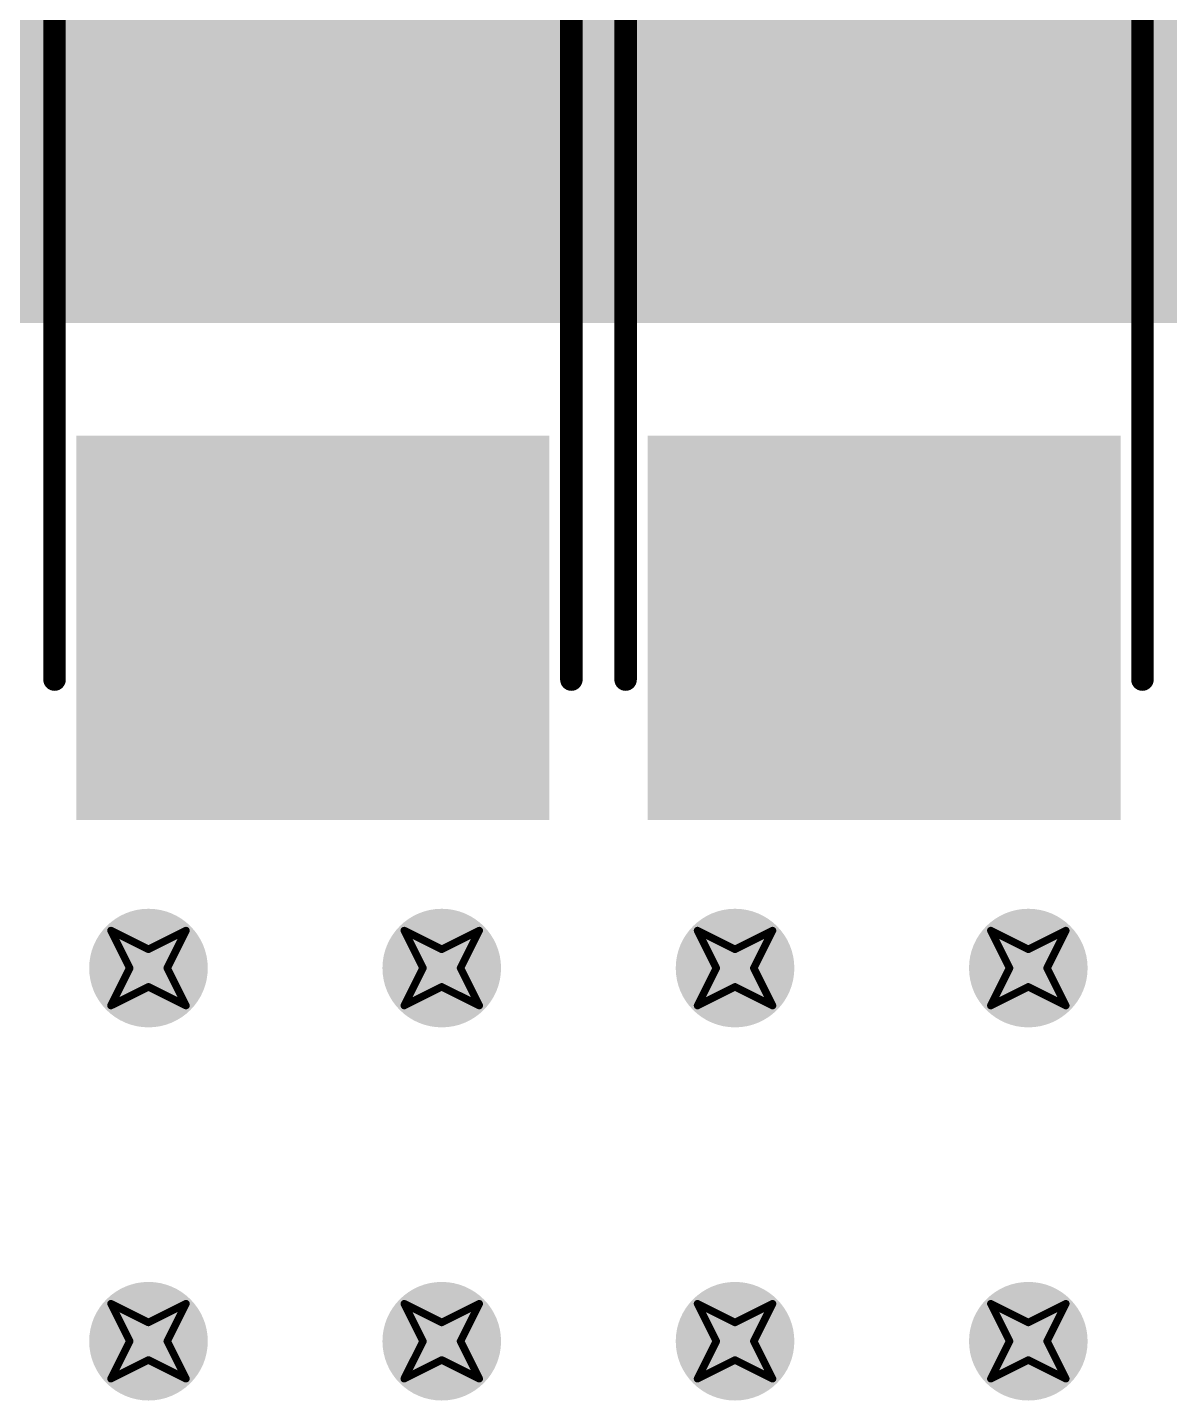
# Model space of a CAD drawing. Header units: inches. Extents: x -11 to 1110, y -7 to 455.
# Drawn here: x 597.59 to 605.32, y 18.18 to 27.48 of the extents above; entities that cross this region are included whole.
import ezdxf

# ---------------------------------------------------------------- set-up
doc = ezdxf.new("R2010")
doc.units = ezdxf.units.IN
for name, color, linetype in [('Bottom Layer', 5, 'Continuous'), ('Bottom Overlay', 54, 'Continuous'), ('Bottom Paste', 16, 'Continuous'), ('Bottom Solder', 6, 'Continuous'), ('Drill Drawing', 1, 'Continuous'), ('Top Layer', 1, 'Continuous'), ('Top Solder', 216, 'Continuous'), ('Via Holes', 16, 'Continuous')]:
    doc.layers.add(name, color=color, linetype=linetype)

# ---------------------------------------------------------------- blocks, each defined once
blk = doc.blocks.new('C____C_B_248')
at = {"layer": 'Bottom Layer'}
for points in [[(-3.9, 1.5), (-1.5, 1.5), (-1.5, -1.5), (-3.9, -1.5)], [(1.5, 1.5), (3.9, 1.5), (3.9, -1.5), (1.5, -1.5)]]:
    blk.add_hatch(color=5, dxfattribs=at).paths.add_polyline_path(points)
at = {"layer": 'Bottom Paste'}
for points in [[(-3.9, 1.5), (-1.5, 1.5), (-1.5, -1.5), (-3.9, -1.5)], [(1.5, 1.5), (3.9, 1.5), (3.9, -1.5), (1.5, -1.5)]]:
    blk.add_hatch(color=16, dxfattribs=at).paths.add_polyline_path(points)
at = {"layer": 'Bottom Solder'}
for points in [[(-4.0016, 1.6016), (-1.3984, 1.6016), (-1.3984, -1.6016), (-4.0016, -1.6016)], [(1.3984, 1.6016), (4.0016, 1.6016), (4.0016, -1.6016), (1.3984, -1.6016)]]:
    blk.add_hatch(color=6, dxfattribs=at).paths.add_polyline_path(points)
at = {"layer": 'Bottom Overlay'}
for points in [[(3.05, 1.75, 0.1524, 0.1524, 0), (-3.0251, 1.75, 0.1524, 0.1524, 0)], [(-4.4686, -0.4314, 0.127, 0.127, 0), (-4.4686, 0.229, 0.127, 0.127, 0)], [(-4.1384, -0.0758, 0.127, 0.127, 0), (-4.7988, -0.0758, 0.127, 0.127, 0)], [(3.05, -1.75, 0.1524, 0.1524, 0), (-3.0251, -1.75, 0.1524, 0.1524, 0)]]:
    blk.add_lwpolyline(points, format="xyseb", dxfattribs=at)
for points in [[(-3.0632, 1.75, 0.0762, 0.0762, 1), (-2.987, 1.75, 0.0762, 0.0762, 1)], [(3.0119, 1.75, 0.0762, 0.0762, 1), (3.0881, 1.75, 0.0762, 0.0762, 1)], [(-4.5004, 0.229, 0.0635, 0.0635, 1), (-4.4369, 0.229, 0.0635, 0.0635, 1)], [(-4.8306, -0.0758, 0.0635, 0.0635, 1), (-4.7671, -0.0758, 0.0635, 0.0635, 1)], [(-4.1702, -0.0758, 0.0635, 0.0635, 1), (-4.1067, -0.0758, 0.0635, 0.0635, 1)], [(-4.5004, -0.4314, 0.0635, 0.0635, 1), (-4.4369, -0.4314, 0.0635, 0.0635, 1)], [(-3.0632, -1.75, 0.0762, 0.0762, 1), (-2.987, -1.75, 0.0762, 0.0762, 1)], [(3.0119, -1.75, 0.0762, 0.0762, 1), (3.0881, -1.75, 0.0762, 0.0762, 1)]]:
    blk.add_lwpolyline(points, format="xyseb", close=True, dxfattribs=at)
blk = doc.blocks.new('C____C_B_249')
at = {"layer": 'Bottom Layer'}
for points in [[(-3.9, 1.5), (-1.5, 1.5), (-1.5, -1.5), (-3.9, -1.5)], [(1.5, 1.5), (3.9, 1.5), (3.9, -1.5), (1.5, -1.5)]]:
    blk.add_hatch(color=5, dxfattribs=at).paths.add_polyline_path(points)
at = {"layer": 'Bottom Paste'}
for points in [[(-3.9, 1.5), (-1.5, 1.5), (-1.5, -1.5), (-3.9, -1.5)], [(1.5, 1.5), (3.9, 1.5), (3.9, -1.5), (1.5, -1.5)]]:
    blk.add_hatch(color=16, dxfattribs=at).paths.add_polyline_path(points)
at = {"layer": 'Bottom Solder'}
for points in [[(-4.0016, 1.6016), (-1.3984, 1.6016), (-1.3984, -1.6016), (-4.0016, -1.6016)], [(1.3984, 1.6016), (4.0016, 1.6016), (4.0016, -1.6016), (1.3984, -1.6016)]]:
    blk.add_hatch(color=6, dxfattribs=at).paths.add_polyline_path(points)
at = {"layer": 'Bottom Overlay'}
for points in [[(3.05, 1.75, 0.1524, 0.1524, 0), (-3.0251, 1.75, 0.1524, 0.1524, 0)], [(-4.4686, -0.4314, 0.127, 0.127, 0), (-4.4686, 0.229, 0.127, 0.127, 0)], [(-4.1384, -0.0758, 0.127, 0.127, 0), (-4.7988, -0.0758, 0.127, 0.127, 0)], [(3.05, -1.75, 0.1524, 0.1524, 0), (-3.0251, -1.75, 0.1524, 0.1524, 0)]]:
    blk.add_lwpolyline(points, format="xyseb", dxfattribs=at)
for points in [[(-3.0632, 1.75, 0.0762, 0.0762, 1), (-2.987, 1.75, 0.0762, 0.0762, 1)], [(3.0119, 1.75, 0.0762, 0.0762, 1), (3.0881, 1.75, 0.0762, 0.0762, 1)], [(-4.5004, 0.229, 0.0635, 0.0635, 1), (-4.4369, 0.229, 0.0635, 0.0635, 1)], [(-4.8306, -0.0758, 0.0635, 0.0635, 1), (-4.7671, -0.0758, 0.0635, 0.0635, 1)], [(-4.1702, -0.0758, 0.0635, 0.0635, 1), (-4.1067, -0.0758, 0.0635, 0.0635, 1)], [(-4.5004, -0.4314, 0.0635, 0.0635, 1), (-4.4369, -0.4314, 0.0635, 0.0635, 1)], [(-3.0632, -1.75, 0.0762, 0.0762, 1), (-2.987, -1.75, 0.0762, 0.0762, 1)], [(3.0119, -1.75, 0.0762, 0.0762, 1), (3.0881, -1.75, 0.0762, 0.0762, 1)]]:
    blk.add_lwpolyline(points, format="xyseb", close=True, dxfattribs=at)

msp = doc.modelspace()

# ---------------------------------------------------------------- hatches: boundary and pattern name
at = {"layer": 'Bottom Layer'}
msp.add_hatch(color=5, dxfattribs=at).paths.add_polyline_path([(646.0236, 25.4762), (581.3044, 25.4762), (581.3044, 45.8724), (646.0236, 45.8724)])
h = msp.add_hatch(color=5, dxfattribs=at)
edge = h.paths.add_edge_path()
edge.add_arc((598.4085, 21.1074), 0.3, 0, 360)
h = msp.add_hatch(color=5, dxfattribs=at)
edge = h.paths.add_edge_path()
edge.add_arc((600.3946, 21.1074), 0.3, 0, 360)
h = msp.add_hatch(color=5, dxfattribs=at)
edge = h.paths.add_edge_path()
edge.add_arc((602.3808, 21.1074), 0.3, 0, 360)
h = msp.add_hatch(color=5, dxfattribs=at)
edge = h.paths.add_edge_path()
edge.add_arc((604.3669, 21.1074), 0.3, 0, 360)
h = msp.add_hatch(color=5, dxfattribs=at)
edge = h.paths.add_edge_path()
edge.add_arc((598.4085, 18.5801), 0.3, 0, 360)
h = msp.add_hatch(color=5, dxfattribs=at)
edge = h.paths.add_edge_path()
edge.add_arc((600.3946, 18.5801), 0.3, 0, 360)
h = msp.add_hatch(color=5, dxfattribs=at)
edge = h.paths.add_edge_path()
edge.add_arc((602.3808, 18.5801), 0.3, 0, 360)
h = msp.add_hatch(color=5, dxfattribs=at)
edge = h.paths.add_edge_path()
edge.add_arc((604.3669, 18.5801), 0.3, 0, 360)
at = {"layer": 'Bottom Solder'}
h = msp.add_hatch(color=6, dxfattribs=at)
edge = h.paths.add_edge_path()
edge.add_arc((598.4085, 21.1074), 0.4016, 0, 360)
h = msp.add_hatch(color=6, dxfattribs=at)
edge = h.paths.add_edge_path()
edge.add_arc((600.3946, 21.1074), 0.4016, 0, 360)
h = msp.add_hatch(color=6, dxfattribs=at)
edge = h.paths.add_edge_path()
edge.add_arc((602.3808, 21.1074), 0.4016, 0, 360)
h = msp.add_hatch(color=6, dxfattribs=at)
edge = h.paths.add_edge_path()
edge.add_arc((604.3669, 21.1074), 0.4016, 0, 360)
h = msp.add_hatch(color=6, dxfattribs=at)
edge = h.paths.add_edge_path()
edge.add_arc((598.4085, 18.5801), 0.4016, 0, 360)
h = msp.add_hatch(color=6, dxfattribs=at)
edge = h.paths.add_edge_path()
edge.add_arc((600.3946, 18.5801), 0.4016, 0, 360)
h = msp.add_hatch(color=6, dxfattribs=at)
edge = h.paths.add_edge_path()
edge.add_arc((602.3808, 18.5801), 0.4016, 0, 360)
h = msp.add_hatch(color=6, dxfattribs=at)
edge = h.paths.add_edge_path()
edge.add_arc((604.3669, 18.5801), 0.4016, 0, 360)
at = {"layer": 'Top Layer'}
msp.add_hatch(color=1, dxfattribs=at).paths.add_polyline_path([(646.0288, 25.4762), (569.1632, 25.4762), (569.1632, 39.878), (646.0288, 39.878)])
h = msp.add_hatch(color=1, dxfattribs=at)
edge = h.paths.add_edge_path()
edge.add_arc((598.4085, 21.1074), 0.3, 0, 360)
h = msp.add_hatch(color=1, dxfattribs=at)
edge = h.paths.add_edge_path()
edge.add_arc((600.3946, 21.1074), 0.3, 0, 360)
h = msp.add_hatch(color=1, dxfattribs=at)
edge = h.paths.add_edge_path()
edge.add_arc((602.3808, 21.1074), 0.3, 0, 360)
h = msp.add_hatch(color=1, dxfattribs=at)
edge = h.paths.add_edge_path()
edge.add_arc((604.3669, 21.1074), 0.3, 0, 360)
h = msp.add_hatch(color=1, dxfattribs=at)
edge = h.paths.add_edge_path()
edge.add_arc((598.4085, 18.5801), 0.3, 0, 360)
h = msp.add_hatch(color=1, dxfattribs=at)
edge = h.paths.add_edge_path()
edge.add_arc((600.3946, 18.5801), 0.3, 0, 360)
h = msp.add_hatch(color=1, dxfattribs=at)
edge = h.paths.add_edge_path()
edge.add_arc((602.3808, 18.5801), 0.3, 0, 360)
h = msp.add_hatch(color=1, dxfattribs=at)
edge = h.paths.add_edge_path()
edge.add_arc((604.3669, 18.5801), 0.3, 0, 360)
at = {"layer": 'Top Solder'}
h = msp.add_hatch(color=216, dxfattribs=at)
edge = h.paths.add_edge_path()
edge.add_arc((598.4085, 21.1074), 0.4016, 0, 360)
h = msp.add_hatch(color=216, dxfattribs=at)
edge = h.paths.add_edge_path()
edge.add_arc((600.3946, 21.1074), 0.4016, 0, 360)
h = msp.add_hatch(color=216, dxfattribs=at)
edge = h.paths.add_edge_path()
edge.add_arc((602.3808, 21.1074), 0.4016, 0, 360)
h = msp.add_hatch(color=216, dxfattribs=at)
edge = h.paths.add_edge_path()
edge.add_arc((604.3669, 21.1074), 0.4016, 0, 360)
h = msp.add_hatch(color=216, dxfattribs=at)
edge = h.paths.add_edge_path()
edge.add_arc((598.4085, 18.5801), 0.4016, 0, 360)
h = msp.add_hatch(color=216, dxfattribs=at)
edge = h.paths.add_edge_path()
edge.add_arc((600.3946, 18.5801), 0.4016, 0, 360)
h = msp.add_hatch(color=216, dxfattribs=at)
edge = h.paths.add_edge_path()
edge.add_arc((602.3808, 18.5801), 0.4016, 0, 360)
h = msp.add_hatch(color=216, dxfattribs=at)
edge = h.paths.add_edge_path()
edge.add_arc((604.3669, 18.5801), 0.4016, 0, 360)
at = {"layer": 'Via Holes'}
h = msp.add_hatch(color=7, dxfattribs=at)
edge = h.paths.add_edge_path()
edge.add_arc((598.4085, 21.1074), 0.15, 0, 360)
h = msp.add_hatch(color=7, dxfattribs=at)
edge = h.paths.add_edge_path()
edge.add_arc((600.3946, 21.1074), 0.15, 0, 360)
h = msp.add_hatch(color=7, dxfattribs=at)
edge = h.paths.add_edge_path()
edge.add_arc((602.3808, 21.1074), 0.15, 0, 360)
h = msp.add_hatch(color=7, dxfattribs=at)
edge = h.paths.add_edge_path()
edge.add_arc((604.3669, 21.1074), 0.15, 0, 360)
h = msp.add_hatch(color=7, dxfattribs=at)
edge = h.paths.add_edge_path()
edge.add_arc((598.4085, 18.5801), 0.15, 0, 360)
h = msp.add_hatch(color=7, dxfattribs=at)
edge = h.paths.add_edge_path()
edge.add_arc((600.3946, 18.5801), 0.15, 0, 360)
h = msp.add_hatch(color=7, dxfattribs=at)
edge = h.paths.add_edge_path()
edge.add_arc((602.3808, 18.5801), 0.15, 0, 360)
h = msp.add_hatch(color=7, dxfattribs=at)
edge = h.paths.add_edge_path()
edge.add_arc((604.3669, 18.5801), 0.15, 0, 360)

# ---------------------------------------------------------------- linework, layer by layer
at = {"layer": 'Drill Drawing'}
for points in [[(598.1545, 21.3614, 0.0508, 0.0508, 0), (598.4085, 21.2344, 0.0508, 0.0508, 0)], [(598.1545, 21.3614, 0.0508, 0.0508, 0), (598.2815, 21.1074, 0.0508, 0.0508, 0)], [(598.4085, 21.2344, 0.0508, 0.0508, 0), (598.6625, 21.3614, 0.0508, 0.0508, 0)], [(598.5355, 21.1074, 0.0508, 0.0508, 0), (598.6625, 21.3614, 0.0508, 0.0508, 0)], [(600.1406, 21.3614, 0.0508, 0.0508, 0), (600.3946, 21.2344, 0.0508, 0.0508, 0)], [(600.1406, 21.3614, 0.0508, 0.0508, 0), (600.2676, 21.1074, 0.0508, 0.0508, 0)], [(600.3946, 21.2344, 0.0508, 0.0508, 0), (600.6486, 21.3614, 0.0508, 0.0508, 0)], [(600.5216, 21.1074, 0.0508, 0.0508, 0), (600.6486, 21.3614, 0.0508, 0.0508, 0)], [(602.1268, 21.3614, 0.0508, 0.0508, 0), (602.3808, 21.2344, 0.0508, 0.0508, 0)], [(602.1268, 21.3614, 0.0508, 0.0508, 0), (602.2538, 21.1074, 0.0508, 0.0508, 0)], [(602.3808, 21.2344, 0.0508, 0.0508, 0), (602.6348, 21.3614, 0.0508, 0.0508, 0)], [(602.5078, 21.1074, 0.0508, 0.0508, 0), (602.6348, 21.3614, 0.0508, 0.0508, 0)], [(604.1129, 21.3614, 0.0508, 0.0508, 0), (604.3669, 21.2344, 0.0508, 0.0508, 0)], [(604.1129, 21.3614, 0.0508, 0.0508, 0), (604.2399, 21.1074, 0.0508, 0.0508, 0)], [(604.3669, 21.2344, 0.0508, 0.0508, 0), (604.6209, 21.3614, 0.0508, 0.0508, 0)], [(604.4939, 21.1074, 0.0508, 0.0508, 0), (604.6209, 21.3614, 0.0508, 0.0508, 0)], [(598.1545, 20.8534, 0.0508, 0.0508, 0), (598.2815, 21.1074, 0.0508, 0.0508, 0)], [(598.5355, 21.1074, 0.0508, 0.0508, 0), (598.6625, 20.8534, 0.0508, 0.0508, 0)], [(600.1406, 20.8534, 0.0508, 0.0508, 0), (600.2676, 21.1074, 0.0508, 0.0508, 0)], [(600.5216, 21.1074, 0.0508, 0.0508, 0), (600.6486, 20.8534, 0.0508, 0.0508, 0)], [(602.1268, 20.8534, 0.0508, 0.0508, 0), (602.2538, 21.1074, 0.0508, 0.0508, 0)], [(602.5078, 21.1074, 0.0508, 0.0508, 0), (602.6348, 20.8534, 0.0508, 0.0508, 0)], [(604.1129, 20.8534, 0.0508, 0.0508, 0), (604.2399, 21.1074, 0.0508, 0.0508, 0)], [(604.4939, 21.1074, 0.0508, 0.0508, 0), (604.6209, 20.8534, 0.0508, 0.0508, 0)], [(598.1545, 20.8534, 0.0508, 0.0508, 0), (598.4085, 20.9804, 0.0508, 0.0508, 0)], [(598.4085, 20.9804, 0.0508, 0.0508, 0), (598.6625, 20.8534, 0.0508, 0.0508, 0)], [(600.1406, 20.8534, 0.0508, 0.0508, 0), (600.3946, 20.9804, 0.0508, 0.0508, 0)], [(600.3946, 20.9804, 0.0508, 0.0508, 0), (600.6486, 20.8534, 0.0508, 0.0508, 0)], [(602.1268, 20.8534, 0.0508, 0.0508, 0), (602.3808, 20.9804, 0.0508, 0.0508, 0)], [(602.3808, 20.9804, 0.0508, 0.0508, 0), (602.6348, 20.8534, 0.0508, 0.0508, 0)], [(604.1129, 20.8534, 0.0508, 0.0508, 0), (604.3669, 20.9804, 0.0508, 0.0508, 0)], [(604.3669, 20.9804, 0.0508, 0.0508, 0), (604.6209, 20.8534, 0.0508, 0.0508, 0)], [(598.1545, 18.8341, 0.0508, 0.0508, 0), (598.4085, 18.7071, 0.0508, 0.0508, 0)], [(598.1545, 18.8341, 0.0508, 0.0508, 0), (598.2815, 18.5801, 0.0508, 0.0508, 0)], [(598.4085, 18.7071, 0.0508, 0.0508, 0), (598.6625, 18.8341, 0.0508, 0.0508, 0)], [(598.5355, 18.5801, 0.0508, 0.0508, 0), (598.6625, 18.8341, 0.0508, 0.0508, 0)], [(600.1406, 18.8341, 0.0508, 0.0508, 0), (600.3946, 18.7071, 0.0508, 0.0508, 0)], [(600.1406, 18.8341, 0.0508, 0.0508, 0), (600.2676, 18.5801, 0.0508, 0.0508, 0)], [(600.3946, 18.7071, 0.0508, 0.0508, 0), (600.6486, 18.8341, 0.0508, 0.0508, 0)], [(600.5216, 18.5801, 0.0508, 0.0508, 0), (600.6486, 18.8341, 0.0508, 0.0508, 0)], [(602.1268, 18.8341, 0.0508, 0.0508, 0), (602.3808, 18.7071, 0.0508, 0.0508, 0)], [(602.1268, 18.8341, 0.0508, 0.0508, 0), (602.2538, 18.5801, 0.0508, 0.0508, 0)], [(602.3808, 18.7071, 0.0508, 0.0508, 0), (602.6348, 18.8341, 0.0508, 0.0508, 0)], [(602.5078, 18.5801, 0.0508, 0.0508, 0), (602.6348, 18.8341, 0.0508, 0.0508, 0)], [(604.1129, 18.8341, 0.0508, 0.0508, 0), (604.3669, 18.7071, 0.0508, 0.0508, 0)], [(604.1129, 18.8341, 0.0508, 0.0508, 0), (604.2399, 18.5801, 0.0508, 0.0508, 0)], [(604.3669, 18.7071, 0.0508, 0.0508, 0), (604.6209, 18.8341, 0.0508, 0.0508, 0)], [(604.4939, 18.5801, 0.0508, 0.0508, 0), (604.6209, 18.8341, 0.0508, 0.0508, 0)], [(598.1545, 18.3261, 0.0508, 0.0508, 0), (598.2815, 18.5801, 0.0508, 0.0508, 0)], [(598.5355, 18.5801, 0.0508, 0.0508, 0), (598.6625, 18.3261, 0.0508, 0.0508, 0)], [(600.1406, 18.3261, 0.0508, 0.0508, 0), (600.2676, 18.5801, 0.0508, 0.0508, 0)], [(600.5216, 18.5801, 0.0508, 0.0508, 0), (600.6486, 18.3261, 0.0508, 0.0508, 0)], [(602.1268, 18.3261, 0.0508, 0.0508, 0), (602.2538, 18.5801, 0.0508, 0.0508, 0)], [(602.5078, 18.5801, 0.0508, 0.0508, 0), (602.6348, 18.3261, 0.0508, 0.0508, 0)], [(604.1129, 18.3261, 0.0508, 0.0508, 0), (604.2399, 18.5801, 0.0508, 0.0508, 0)], [(604.4939, 18.5801, 0.0508, 0.0508, 0), (604.6209, 18.3261, 0.0508, 0.0508, 0)], [(598.1545, 18.3261, 0.0508, 0.0508, 0), (598.4085, 18.4531, 0.0508, 0.0508, 0)], [(598.4085, 18.4531, 0.0508, 0.0508, 0), (598.6625, 18.3261, 0.0508, 0.0508, 0)], [(600.1406, 18.3261, 0.0508, 0.0508, 0), (600.3946, 18.4531, 0.0508, 0.0508, 0)], [(600.3946, 18.4531, 0.0508, 0.0508, 0), (600.6486, 18.3261, 0.0508, 0.0508, 0)], [(602.1268, 18.3261, 0.0508, 0.0508, 0), (602.3808, 18.4531, 0.0508, 0.0508, 0)], [(602.3808, 18.4531, 0.0508, 0.0508, 0), (602.6348, 18.3261, 0.0508, 0.0508, 0)], [(604.1129, 18.3261, 0.0508, 0.0508, 0), (604.3669, 18.4531, 0.0508, 0.0508, 0)], [(604.3669, 18.4531, 0.0508, 0.0508, 0), (604.6209, 18.3261, 0.0508, 0.0508, 0)]]:
    msp.add_lwpolyline(points, format="xyseb", dxfattribs=at)
for points in [[(598.1418, 21.3614, 0.0254, 0.0254, 1), (598.1672, 21.3614, 0.0254, 0.0254, 1)], [(598.1418, 21.3614, 0.0254, 0.0254, 1), (598.1672, 21.3614, 0.0254, 0.0254, 1)], [(598.6498, 21.3614, 0.0254, 0.0254, 1), (598.6752, 21.3614, 0.0254, 0.0254, 1)], [(598.6498, 21.3614, 0.0254, 0.0254, 1), (598.6752, 21.3614, 0.0254, 0.0254, 1)], [(600.1279, 21.3614, 0.0254, 0.0254, 1), (600.1533, 21.3614, 0.0254, 0.0254, 1)], [(600.1279, 21.3614, 0.0254, 0.0254, 1), (600.1533, 21.3614, 0.0254, 0.0254, 1)], [(600.6359, 21.3614, 0.0254, 0.0254, 1), (600.6613, 21.3614, 0.0254, 0.0254, 1)], [(600.6359, 21.3614, 0.0254, 0.0254, 1), (600.6613, 21.3614, 0.0254, 0.0254, 1)], [(602.1141, 21.3614, 0.0254, 0.0254, 1), (602.1395, 21.3614, 0.0254, 0.0254, 1)], [(602.1141, 21.3614, 0.0254, 0.0254, 1), (602.1395, 21.3614, 0.0254, 0.0254, 1)], [(602.6221, 21.3614, 0.0254, 0.0254, 1), (602.6475, 21.3614, 0.0254, 0.0254, 1)], [(602.6221, 21.3614, 0.0254, 0.0254, 1), (602.6475, 21.3614, 0.0254, 0.0254, 1)], [(604.1002, 21.3614, 0.0254, 0.0254, 1), (604.1256, 21.3614, 0.0254, 0.0254, 1)], [(604.1002, 21.3614, 0.0254, 0.0254, 1), (604.1256, 21.3614, 0.0254, 0.0254, 1)], [(604.6082, 21.3614, 0.0254, 0.0254, 1), (604.6336, 21.3614, 0.0254, 0.0254, 1)], [(604.6082, 21.3614, 0.0254, 0.0254, 1), (604.6336, 21.3614, 0.0254, 0.0254, 1)], [(598.3958, 21.2344, 0.0254, 0.0254, 1), (598.4212, 21.2344, 0.0254, 0.0254, 1)], [(598.3958, 21.2344, 0.0254, 0.0254, 1), (598.4212, 21.2344, 0.0254, 0.0254, 1)], [(600.3819, 21.2344, 0.0254, 0.0254, 1), (600.4073, 21.2344, 0.0254, 0.0254, 1)], [(600.3819, 21.2344, 0.0254, 0.0254, 1), (600.4073, 21.2344, 0.0254, 0.0254, 1)], [(602.3681, 21.2344, 0.0254, 0.0254, 1), (602.3935, 21.2344, 0.0254, 0.0254, 1)], [(602.3681, 21.2344, 0.0254, 0.0254, 1), (602.3935, 21.2344, 0.0254, 0.0254, 1)], [(604.3542, 21.2344, 0.0254, 0.0254, 1), (604.3796, 21.2344, 0.0254, 0.0254, 1)], [(604.3542, 21.2344, 0.0254, 0.0254, 1), (604.3796, 21.2344, 0.0254, 0.0254, 1)], [(598.2688, 21.1074, 0.0254, 0.0254, 1), (598.2942, 21.1074, 0.0254, 0.0254, 1)], [(598.2688, 21.1074, 0.0254, 0.0254, 1), (598.2942, 21.1074, 0.0254, 0.0254, 1)], [(598.5228, 21.1074, 0.0254, 0.0254, 1), (598.5482, 21.1074, 0.0254, 0.0254, 1)], [(598.5228, 21.1074, 0.0254, 0.0254, 1), (598.5482, 21.1074, 0.0254, 0.0254, 1)], [(600.2549, 21.1074, 0.0254, 0.0254, 1), (600.2803, 21.1074, 0.0254, 0.0254, 1)], [(600.2549, 21.1074, 0.0254, 0.0254, 1), (600.2803, 21.1074, 0.0254, 0.0254, 1)], [(600.5089, 21.1074, 0.0254, 0.0254, 1), (600.5343, 21.1074, 0.0254, 0.0254, 1)], [(600.5089, 21.1074, 0.0254, 0.0254, 1), (600.5343, 21.1074, 0.0254, 0.0254, 1)], [(602.2411, 21.1074, 0.0254, 0.0254, 1), (602.2665, 21.1074, 0.0254, 0.0254, 1)], [(602.2411, 21.1074, 0.0254, 0.0254, 1), (602.2665, 21.1074, 0.0254, 0.0254, 1)], [(602.4951, 21.1074, 0.0254, 0.0254, 1), (602.5205, 21.1074, 0.0254, 0.0254, 1)], [(602.4951, 21.1074, 0.0254, 0.0254, 1), (602.5205, 21.1074, 0.0254, 0.0254, 1)], [(604.2272, 21.1074, 0.0254, 0.0254, 1), (604.2526, 21.1074, 0.0254, 0.0254, 1)], [(604.2272, 21.1074, 0.0254, 0.0254, 1), (604.2526, 21.1074, 0.0254, 0.0254, 1)], [(604.4812, 21.1074, 0.0254, 0.0254, 1), (604.5066, 21.1074, 0.0254, 0.0254, 1)], [(604.4812, 21.1074, 0.0254, 0.0254, 1), (604.5066, 21.1074, 0.0254, 0.0254, 1)], [(598.3958, 20.9804, 0.0254, 0.0254, 1), (598.4212, 20.9804, 0.0254, 0.0254, 1)], [(598.3958, 20.9804, 0.0254, 0.0254, 1), (598.4212, 20.9804, 0.0254, 0.0254, 1)], [(600.3819, 20.9804, 0.0254, 0.0254, 1), (600.4073, 20.9804, 0.0254, 0.0254, 1)], [(600.3819, 20.9804, 0.0254, 0.0254, 1), (600.4073, 20.9804, 0.0254, 0.0254, 1)], [(602.3681, 20.9804, 0.0254, 0.0254, 1), (602.3935, 20.9804, 0.0254, 0.0254, 1)], [(602.3681, 20.9804, 0.0254, 0.0254, 1), (602.3935, 20.9804, 0.0254, 0.0254, 1)], [(604.3542, 20.9804, 0.0254, 0.0254, 1), (604.3796, 20.9804, 0.0254, 0.0254, 1)], [(604.3542, 20.9804, 0.0254, 0.0254, 1), (604.3796, 20.9804, 0.0254, 0.0254, 1)], [(598.1418, 20.8534, 0.0254, 0.0254, 1), (598.1672, 20.8534, 0.0254, 0.0254, 1)], [(598.1418, 20.8534, 0.0254, 0.0254, 1), (598.1672, 20.8534, 0.0254, 0.0254, 1)], [(598.6498, 20.8534, 0.0254, 0.0254, 1), (598.6752, 20.8534, 0.0254, 0.0254, 1)], [(598.6498, 20.8534, 0.0254, 0.0254, 1), (598.6752, 20.8534, 0.0254, 0.0254, 1)], [(600.1279, 20.8534, 0.0254, 0.0254, 1), (600.1533, 20.8534, 0.0254, 0.0254, 1)], [(600.1279, 20.8534, 0.0254, 0.0254, 1), (600.1533, 20.8534, 0.0254, 0.0254, 1)], [(600.6359, 20.8534, 0.0254, 0.0254, 1), (600.6613, 20.8534, 0.0254, 0.0254, 1)], [(600.6359, 20.8534, 0.0254, 0.0254, 1), (600.6613, 20.8534, 0.0254, 0.0254, 1)], [(602.1141, 20.8534, 0.0254, 0.0254, 1), (602.1395, 20.8534, 0.0254, 0.0254, 1)], [(602.1141, 20.8534, 0.0254, 0.0254, 1), (602.1395, 20.8534, 0.0254, 0.0254, 1)], [(602.6221, 20.8534, 0.0254, 0.0254, 1), (602.6475, 20.8534, 0.0254, 0.0254, 1)], [(602.6221, 20.8534, 0.0254, 0.0254, 1), (602.6475, 20.8534, 0.0254, 0.0254, 1)], [(604.1002, 20.8534, 0.0254, 0.0254, 1), (604.1256, 20.8534, 0.0254, 0.0254, 1)], [(604.1002, 20.8534, 0.0254, 0.0254, 1), (604.1256, 20.8534, 0.0254, 0.0254, 1)], [(604.6082, 20.8534, 0.0254, 0.0254, 1), (604.6336, 20.8534, 0.0254, 0.0254, 1)], [(604.6082, 20.8534, 0.0254, 0.0254, 1), (604.6336, 20.8534, 0.0254, 0.0254, 1)], [(598.1418, 18.8341, 0.0254, 0.0254, 1), (598.1672, 18.8341, 0.0254, 0.0254, 1)], [(598.1418, 18.8341, 0.0254, 0.0254, 1), (598.1672, 18.8341, 0.0254, 0.0254, 1)], [(598.6498, 18.8341, 0.0254, 0.0254, 1), (598.6752, 18.8341, 0.0254, 0.0254, 1)], [(598.6498, 18.8341, 0.0254, 0.0254, 1), (598.6752, 18.8341, 0.0254, 0.0254, 1)], [(600.1279, 18.8341, 0.0254, 0.0254, 1), (600.1533, 18.8341, 0.0254, 0.0254, 1)], [(600.1279, 18.8341, 0.0254, 0.0254, 1), (600.1533, 18.8341, 0.0254, 0.0254, 1)], [(600.6359, 18.8341, 0.0254, 0.0254, 1), (600.6613, 18.8341, 0.0254, 0.0254, 1)], [(600.6359, 18.8341, 0.0254, 0.0254, 1), (600.6613, 18.8341, 0.0254, 0.0254, 1)], [(602.1141, 18.8341, 0.0254, 0.0254, 1), (602.1395, 18.8341, 0.0254, 0.0254, 1)], [(602.1141, 18.8341, 0.0254, 0.0254, 1), (602.1395, 18.8341, 0.0254, 0.0254, 1)], [(602.6221, 18.8341, 0.0254, 0.0254, 1), (602.6475, 18.8341, 0.0254, 0.0254, 1)], [(602.6221, 18.8341, 0.0254, 0.0254, 1), (602.6475, 18.8341, 0.0254, 0.0254, 1)], [(604.1002, 18.8341, 0.0254, 0.0254, 1), (604.1256, 18.8341, 0.0254, 0.0254, 1)], [(604.1002, 18.8341, 0.0254, 0.0254, 1), (604.1256, 18.8341, 0.0254, 0.0254, 1)], [(604.6082, 18.8341, 0.0254, 0.0254, 1), (604.6336, 18.8341, 0.0254, 0.0254, 1)], [(604.6082, 18.8341, 0.0254, 0.0254, 1), (604.6336, 18.8341, 0.0254, 0.0254, 1)], [(598.3958, 18.7071, 0.0254, 0.0254, 1), (598.4212, 18.7071, 0.0254, 0.0254, 1)], [(598.3958, 18.7071, 0.0254, 0.0254, 1), (598.4212, 18.7071, 0.0254, 0.0254, 1)], [(600.3819, 18.7071, 0.0254, 0.0254, 1), (600.4073, 18.7071, 0.0254, 0.0254, 1)], [(600.3819, 18.7071, 0.0254, 0.0254, 1), (600.4073, 18.7071, 0.0254, 0.0254, 1)], [(602.3681, 18.7071, 0.0254, 0.0254, 1), (602.3935, 18.7071, 0.0254, 0.0254, 1)], [(602.3681, 18.7071, 0.0254, 0.0254, 1), (602.3935, 18.7071, 0.0254, 0.0254, 1)], [(604.3542, 18.7071, 0.0254, 0.0254, 1), (604.3796, 18.7071, 0.0254, 0.0254, 1)], [(604.3542, 18.7071, 0.0254, 0.0254, 1), (604.3796, 18.7071, 0.0254, 0.0254, 1)], [(598.2688, 18.5801, 0.0254, 0.0254, 1), (598.2942, 18.5801, 0.0254, 0.0254, 1)], [(598.2688, 18.5801, 0.0254, 0.0254, 1), (598.2942, 18.5801, 0.0254, 0.0254, 1)], [(598.5228, 18.5801, 0.0254, 0.0254, 1), (598.5482, 18.5801, 0.0254, 0.0254, 1)], [(598.5228, 18.5801, 0.0254, 0.0254, 1), (598.5482, 18.5801, 0.0254, 0.0254, 1)], [(600.2549, 18.5801, 0.0254, 0.0254, 1), (600.2803, 18.5801, 0.0254, 0.0254, 1)], [(600.2549, 18.5801, 0.0254, 0.0254, 1), (600.2803, 18.5801, 0.0254, 0.0254, 1)], [(600.5089, 18.5801, 0.0254, 0.0254, 1), (600.5343, 18.5801, 0.0254, 0.0254, 1)], [(600.5089, 18.5801, 0.0254, 0.0254, 1), (600.5343, 18.5801, 0.0254, 0.0254, 1)], [(602.2411, 18.5801, 0.0254, 0.0254, 1), (602.2665, 18.5801, 0.0254, 0.0254, 1)], [(602.2411, 18.5801, 0.0254, 0.0254, 1), (602.2665, 18.5801, 0.0254, 0.0254, 1)], [(602.4951, 18.5801, 0.0254, 0.0254, 1), (602.5205, 18.5801, 0.0254, 0.0254, 1)], [(602.4951, 18.5801, 0.0254, 0.0254, 1), (602.5205, 18.5801, 0.0254, 0.0254, 1)], [(604.2272, 18.5801, 0.0254, 0.0254, 1), (604.2526, 18.5801, 0.0254, 0.0254, 1)], [(604.2272, 18.5801, 0.0254, 0.0254, 1), (604.2526, 18.5801, 0.0254, 0.0254, 1)], [(604.4812, 18.5801, 0.0254, 0.0254, 1), (604.5066, 18.5801, 0.0254, 0.0254, 1)], [(604.4812, 18.5801, 0.0254, 0.0254, 1), (604.5066, 18.5801, 0.0254, 0.0254, 1)], [(598.3958, 18.4531, 0.0254, 0.0254, 1), (598.4212, 18.4531, 0.0254, 0.0254, 1)], [(598.3958, 18.4531, 0.0254, 0.0254, 1), (598.4212, 18.4531, 0.0254, 0.0254, 1)], [(600.3819, 18.4531, 0.0254, 0.0254, 1), (600.4073, 18.4531, 0.0254, 0.0254, 1)], [(600.3819, 18.4531, 0.0254, 0.0254, 1), (600.4073, 18.4531, 0.0254, 0.0254, 1)], [(602.3681, 18.4531, 0.0254, 0.0254, 1), (602.3935, 18.4531, 0.0254, 0.0254, 1)], [(602.3681, 18.4531, 0.0254, 0.0254, 1), (602.3935, 18.4531, 0.0254, 0.0254, 1)], [(604.3542, 18.4531, 0.0254, 0.0254, 1), (604.3796, 18.4531, 0.0254, 0.0254, 1)], [(604.3542, 18.4531, 0.0254, 0.0254, 1), (604.3796, 18.4531, 0.0254, 0.0254, 1)], [(598.1418, 18.3261, 0.0254, 0.0254, 1), (598.1672, 18.3261, 0.0254, 0.0254, 1)], [(598.1418, 18.3261, 0.0254, 0.0254, 1), (598.1672, 18.3261, 0.0254, 0.0254, 1)], [(598.6498, 18.3261, 0.0254, 0.0254, 1), (598.6752, 18.3261, 0.0254, 0.0254, 1)], [(598.6498, 18.3261, 0.0254, 0.0254, 1), (598.6752, 18.3261, 0.0254, 0.0254, 1)], [(600.1279, 18.3261, 0.0254, 0.0254, 1), (600.1533, 18.3261, 0.0254, 0.0254, 1)], [(600.1279, 18.3261, 0.0254, 0.0254, 1), (600.1533, 18.3261, 0.0254, 0.0254, 1)], [(600.6359, 18.3261, 0.0254, 0.0254, 1), (600.6613, 18.3261, 0.0254, 0.0254, 1)], [(600.6359, 18.3261, 0.0254, 0.0254, 1), (600.6613, 18.3261, 0.0254, 0.0254, 1)], [(602.1141, 18.3261, 0.0254, 0.0254, 1), (602.1395, 18.3261, 0.0254, 0.0254, 1)], [(602.1141, 18.3261, 0.0254, 0.0254, 1), (602.1395, 18.3261, 0.0254, 0.0254, 1)], [(602.6221, 18.3261, 0.0254, 0.0254, 1), (602.6475, 18.3261, 0.0254, 0.0254, 1)], [(602.6221, 18.3261, 0.0254, 0.0254, 1), (602.6475, 18.3261, 0.0254, 0.0254, 1)], [(604.1002, 18.3261, 0.0254, 0.0254, 1), (604.1256, 18.3261, 0.0254, 0.0254, 1)], [(604.1002, 18.3261, 0.0254, 0.0254, 1), (604.1256, 18.3261, 0.0254, 0.0254, 1)], [(604.6082, 18.3261, 0.0254, 0.0254, 1), (604.6336, 18.3261, 0.0254, 0.0254, 1)], [(604.6082, 18.3261, 0.0254, 0.0254, 1), (604.6336, 18.3261, 0.0254, 0.0254, 1)]]:
    msp.add_lwpolyline(points, format="xyseb", close=True, dxfattribs=at)

# ---------------------------------------------------------------- block references
at = {"rotation": 270}
for name, p in [('C____C_B_249', (599.5225, 26.1112)), ('C____C_B_248', (603.3897, 26.1112))]:
    msp.add_blockref(name, p, dxfattribs=at)

doc.saveas('drawing.dxf')
